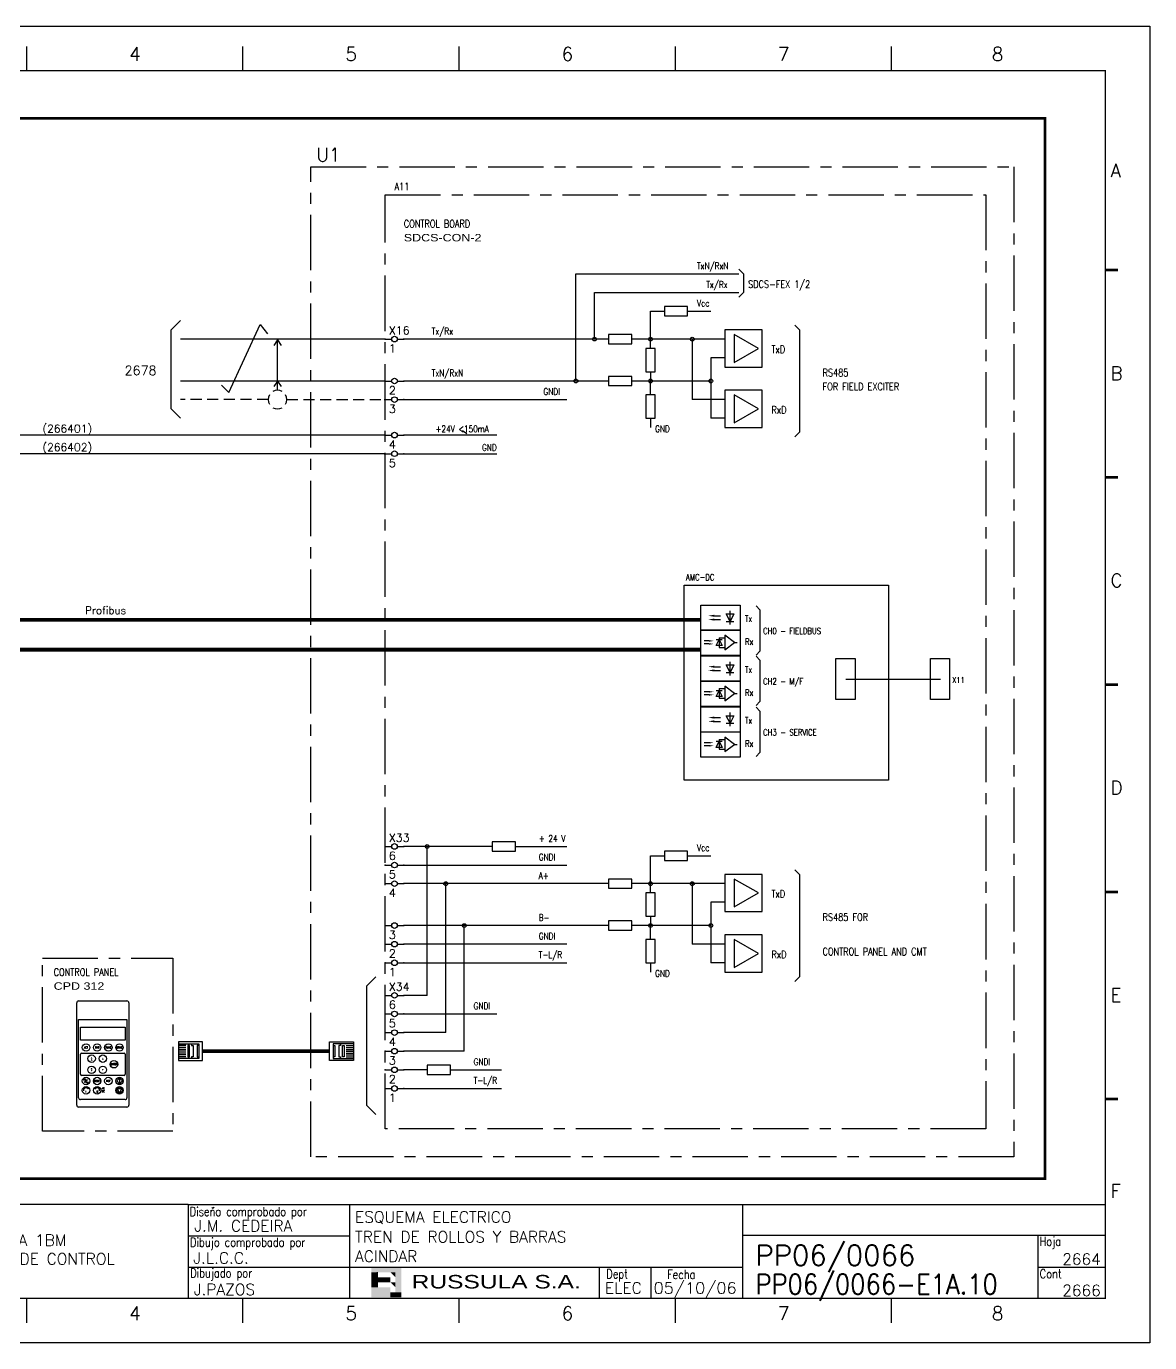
# Model space of a CAD drawing. Extents: x -25 to 1044, y -25744 to 292.
# Drawn here: x 347.4 to 600.9, y -9227.4 to -8930.4 of the extents above; entities that cross this region are included whole.
import ezdxf
from ezdxf.enums import TextEntityAlignment as Align

# ---------------------------------------------------------------- set-up
doc = ezdxf.new("R2010")
doc.units = 0
doc.header["$LTSCALE"] = 10
doc.header["$MEASUREMENT"] = 0
for name, pattern in [('CENTER', [2, 1.25, -0.25, 0.25, -0.25]), ('DASHDOT', [1, 0.5, -0.25, 0, -0.25]), ('HIDDEN', [0.375, 0.25, -0.125])]:
    doc.linetypes.add(name, pattern=pattern)
doc.layers.get('0').update_dxf_attribs({"linetype": 'CONTINUOUS'})
for name, color, linetype in [('1', 7, 'CONTINUOUS'), ('10', 5, 'CONTINUOUS'), ('102', 7, 'CONTINUOUS'), ('2', 7, 'CONTINUOUS'), ('25', 3, 'CONTINUOUS'), ('25PK', 4, 'CENTER'), ('35', 2, 'CONTINUOUS'), ('8', 1, 'CONTINUOUS'), ('9', 6, 'CONTINUOUS'), ('DIBUJO', 7, 'CONTINUOUS'), ('NODE', 7, 'CONTINUOUS')]:
    doc.layers.add(name, color=color, linetype=linetype)
doc.styles.add('ABBSTYLE', font='ROMANS.SHX', dxfattribs={"width": 0.8})
doc.styles.add('HELV', font='HELVBLD.SHX', dxfattribs={"width": 1.2})
doc.styles.add('HELVETICA', font='HELV.SHX')
doc.styles.add('LABEL', font='SIMPLEX', dxfattribs={"width": 0.8, "height": 4})
doc.styles.add('ROMANS', font='romans')
doc.styles.get("Standard").update_dxf_attribs({"font": 'simplex'})

# ---------------------------------------------------------------- blocks, each defined once
blk = doc.blocks.new('ACAD0257')
at = {"layer": '2'}
for p, q in [((215, 132), (215, 159.5)), ((215.5, 160), (228.5, 160)), ((229, 159.5), (229, 132)), ((215.5, 155), (228.5, 155)), ((215.5, 134), (215.5, 155)), ((216, 153), (228, 153)), ((216, 149.5), (216, 153)), ((228, 153), (228, 149.5)), ((228.5, 155), (228.5, 134)), ((228, 149.5), (216, 149.5)), ((216, 140.3), (216, 145.7)), ((216.3, 146), (227.7, 146)), ((228, 145.7), (228, 140.3)), ((227.7, 140), (216.3, 140)), ((217.8481351728414, 138.7939270103938), (216.9934306319097, 138.1294219295075)), ((226.5, 139.25), (225.75, 138.5)), ((225.75, 138.5), (226.5, 137.75)), ((227.25, 138.5), (226.5, 139.25)), ((226.5, 139), (226.5, 138)), ((226.5, 137.75), (227.25, 138.5)), ((225.8796362901317, 136.4071345249903), (226.5, 135.25)), ((227.1142087806116, 136.4071345249903), (225.8796362901317, 136.4071345249903)), ((226.5, 135.25), (227.1142087806116, 136.4071345249903)), ((228.5, 131.5), (215.5, 131.5)), ((228, 133.5), (216, 133.5))]:
    blk.add_line(p, q, dxfattribs=at)
for centre, radius in [((217.5, 147.5), 1), ((220.5, 147.5), 1), ((223.5, 147.5), 1), ((226.5, 147.5), 1), ((219, 144.5), 1), ((222, 144.5), 1), ((219, 141.5), 1), ((222, 141.5), 1), ((225, 143), 1), ((217.5, 138.5), 1), ((220.5, 138.5), 1), ((223.5, 138.5), 1), ((226.5, 138.5), 1), ((217.5, 136), 1), ((220.5, 136), 1), ((226.5, 136), 1), ((226.5, 136), 0.75)]:
    blk.add_circle(centre, radius, dxfattribs=at)
for centre, radius, start, end in [((215.5, 159.5), 0.5, 90, 180), ((228.5, 159.5), 0.5, 0, 90), ((216.3, 145.7), 0.3, 90, 180), ((227.7, 145.7), 0.3, 0, 90), ((216.3, 140.3), 0.3, 180, 270), ((227.7, 140.3), 0.3, 270, 0), ((217.5, 136), 0.6637186160513493, 25.19740898008553, 188.5605633170787), ((220.5, 136), 0.6637186160513493, 351.4394366829213, 154.8025910199183), ((215.5, 132), 0.5, 180, 270), ((216, 134), 0.5, 180, 270), ((228, 134), 0.5, 270, 0), ((228.5, 132), 0.5, 270, 0)]:
    blk.add_arc(centre, radius, start, end, dxfattribs=at)
for points in [[(218.75, 144.5), (219.25, 144.5), (219, 145)], [(218.75, 144), (219.25, 144), (219, 144.5)], [(218.75, 142), (219.25, 142), (219, 141.5)], [(218.75, 141.5), (219.25, 141.5), (219, 141)], [(221.75, 144.25), (222.25, 144.25), (222, 144.75)], [(221.75, 141.75), (222.25, 141.75), (222, 141.25)], [(218.09995874996, 136.2829321967632), (217.7477515216906, 136.4922686849768), (217.8674194223316, 136.6798568098615), (217.8687793788416, 136.6798568098615)], [(219.90004125004, 136.2829321967632), (220.2522484783094, 136.4922686849768), (220.1325805776684, 136.6798568098615), (220.1312206211584, 136.6798568098615)]]:
    blk.add_solid(points, dxfattribs=at)
at = {"layer": '2', "style": 'ROMANS', "width": 0.8}
for s, p in [('ACT', (217.5, 147.5)), ('PAR', (220.5, 147.5)), ('FUNC', (223.5, 147.5)), ('DRIVE', (226.5, 147.5)), ('ENTER', (225, 143)), ('RESET', (220.5, 138.5)), ('REF', (223.5, 138.5))]:
    blk.add_text(s, height=0.5, dxfattribs=at).set_placement(p, align=Align.MIDDLE)
for s, height, p in [('LOC', 0.3200000000000001, (216.8072958660545, 138.7277477816382)), ('REM', 0.3200000000000001, (217.3727561871242, 137.9260033188665)), ('I', 0.5, (217.4004331881744, 135.3764735608475)), ('0', 0.5, (220.3308449754872, 135.3629128811035)), ('AC', 0.5, (221.7417849646071, 136.2715211537371)), ('DC', 0.5, (221.7553514407412, 135.4849644769771))]:
    blk.add_text(s, height=height, dxfattribs=at).set_placement(p)
blk = doc.blocks.new('NOD', base_point=(237.5, 170))
at = {"layer": 'NODE'}
blk.add_point((237.5, 170), dxfattribs=at)
blk = doc.blocks.new('$$PLL21C')
for p, q in [((-2.5, 0), (-0.75, 0)), ((0.75, 0), (2.5, 0))]:
    blk.add_line(p, q)
at = {"layer": '2'}
blk.add_circle((0, 0), 0.75, dxfattribs=at)
for p in [(-2.5, 0), (2.5, 0)]:
    blk.add_blockref('NOD', p, dxfattribs=at)
at = {"layer": '8'}
blk.add_attdef('*A', (-1.5, -3.574999999999989), '', height=2.15, dxfattribs=at)
at = {"layer": '9'}
blk.add_attdef('ID', (-1.5, 1.25), '', height=2.15, dxfattribs=at)
blk = doc.blocks.new('AMP')
at = {"layer": '35'}
for p, q in [((0, 5), (0, -5)), ((10, 5), (0, 5)), ((10, -5), (10, 5)), ((0, -5), (10, -5))]:
    blk.add_line(p, q, dxfattribs=at)
blk.add_lwpolyline([(7.5, -3.75), (7.5, 3.75), (1.00480947161671, 0)], close=True, dxfattribs=at)
blk = doc.blocks.new('$030107')
at = {"layer": '102'}
for centre, start, end in [((0, 0), 150.0000000000002, 209.9999999999999), ((0, 0), 60.00000000000018, 119.9999999999999), ((0, 0), 330.0000000000002, 29.99999999999989), ((0, -2.842170943040401e-14), 240.0000000000001, 299.9999999999998)]:
    blk.add_arc(centre, 2.500000000000008, start, end, dxfattribs=at)
blk = doc.blocks.new('newcajec')
at = {"layer": '1'}
for p, q in [((179.4, 20.84999999999999), (0.1303441721052074, 20.84999999999999)), ((7, 20.84999999999999), (7, 0)), ((71, 20.84999999999999), (71, 0)), ((84, 20.84999999999999), (84, 0.08964143426294768)), ((99, 20.84999999999999), (99, 0)), ((215.2, 20.79999999999999), (215.2, 0)), ((184.6434108527132, 20.17582254554676), (184.806079472624, 20.01315011347727)), ((184.806079472624, 20.01315011347727), (185.1814685954953, 20.25090212957883)), ((10.6, 16.64), (0, 16.64)), ((10.6, 16.64), (99.00000000000001, 16.64)), ((10.6, 12.48), (0, 12.48)), ((10.6, 12.48), (99.00000000000001, 12.48)), ((179.4, 13.86666666), (215.2, 13.86666666)), ((368, 14.06084184883153), (368, 0)), ((10.6, 8.32), (0, 8.32)), ((10.6, 8.32), (99.00000000000001, 8.32)), ((179.4, 6.93333333), (267.6330803594942, 6.93333333)), ((267.6330803594942, 6.93333333), (302.5, 6.93333333)), ((270.6330803594942, 6.908826233307309), (270.6330803594942, 0)), ((282.0665401797471, 6.93333333), (282.0665401797471, 0)), ((368, 6.93333333), (383, 6.93333333)), ((10.6, 4.16), (0, 4.16)), ((10.6, 4.16), (99.00000000000001, 4.16))]:
    blk.add_line(p, q, dxfattribs=at)
for points in [[(47.50000000000003, 272.5, 0.3, 0.3, 0), (47.50000000000003, 277.9125820568927, 0.3, 0.3, 0)], [(95.50000000000003, 272.5, 0.3, 0.3, 0), (95.50000000000003, 277.9125820568927, 0.3, 0.3, 0)], [(143.5000000000001, 272.5, 0.3, 0.3, 0), (143.5000000000001, 277.9125820568927, 0.3, 0.3, 0)], [(191.5000000000001, 272.5, 0.3, 0.3, 0), (191.5000000000001, 277.9125820568927, 0.3, 0.3, 0)], [(239.5000000000001, 272.5, 0.3, 0.3, 0), (239.5000000000001, 277.9125820568927, 0.3, 0.3, 0)], [(287.5000000000001, 272.5, 0.3, 0.3, 0), (287.5000000000001, 277.9125820568927, 0.3, 0.3, 0)], [(335.5000000000001, 272.5, 0.3, 0.3, 0), (335.5000000000001, 277.9125820568927, 0.3, 0.3, 0)], [(-2.989059080962793, 228.2254404700672, 0.6, 0.6, 0), (-0.1817779831361044, 228.2254404700672, 0.6, 0.6, 0)], [(383.0109409190372, 228.2254404700672, 0.6, 0.6, 0), (385.8182220168639, 228.2254404700672, 0.6, 0.6, 0)], [(-2.989059080962793, 182.2254404700672, 0.6, 0.6, 0), (-0.1817779831361044, 182.2254404700672, 0.6, 0.6, 0)], [(383.0109409190372, 182.2254404700672, 0.6, 0.6, 0), (385.8182220168639, 182.2254404700672, 0.6, 0.6, 0)], [(-2.989059080962793, 136.2254404700672, 0.6, 0.6, 0), (-0.1817779831361044, 136.2254404700672, 0.6, 0.6, 0)], [(383.0109409190372, 136.2254404700672, 0.6, 0.6, 0), (385.8182220168639, 136.2254404700672, 0.6, 0.6, 0)], [(-2.989059080962793, 90.2254404700672, 0.6, 0.6, 0), (-0.1817779831361044, 90.2254404700672, 0.6, 0.6, 0)], [(383.0109409190372, 90.2254404700672, 0.6, 0.6, 0), (385.8182220168639, 90.2254404700672, 0.6, 0.6, 0)], [(-2.989059080962793, 44.22544047006719, 0.6, 0.6, 0), (-0.1817779831361044, 44.22544047006719, 0.6, 0.6, 0)], [(383.0109409190372, 44.22544047006719, 0.6, 0.6, 0), (385.8182220168639, 44.22544047006719, 0.6, 0.6, 0)], [(383, 20.79999999999999, 0.3, 0.3, 0), (179.4, 20.79999999999999, 0.3, 0.3, 0), (179.4, 0, 0.3, 0.3, 0)], [(302.5, 20.79999999999999, 0.3, 0.3, 0), (302.5, 0, 0.3, 0.3, 0)], [(302.5, 14, 0.3, 0.3, 0), (383, 14, 0.3, 0.3, 0)], [(47.50000000000004, -5.50000000000002, 0.3, 0.3, 0), (47.50000000000004, -0.08741794310727435, 0.3, 0.3, 0)], [(95.50000000000003, -5.50000000000002, 0.3, 0.3, 0), (95.50000000000003, -0.08741794310727435, 0.3, 0.3, 0)], [(143.5000000000001, -5.50000000000002, 0.3, 0.3, 0), (143.5000000000001, -0.08741794310727435, 0.3, 0.3, 0)], [(191.5000000000001, -5.50000000000002, 0.3, 0.3, 0), (191.5000000000001, -0.08741794310727435, 0.3, 0.3, 0)], [(239.5000000000001, -5.50000000000002, 0.3, 0.3, 0), (239.5000000000001, -0.08741794310727435, 0.3, 0.3, 0)], [(287.5000000000001, -5.50000000000002, 0.3, 0.3, 0), (287.5000000000001, -0.08741794310727435, 0.3, 0.3, 0)], [(335.5000000000001, -5.50000000000002, 0.3, 0.3, 0), (335.5000000000001, -0.08741794310727435, 0.3, 0.3, 0)]]:
    blk.add_lwpolyline(points, format="xyseb", dxfattribs=at)
at = {"layer": '1', "const_width": 0.3}
blk.add_lwpolyline([(0, 0), (0, 272.5), (383, 272.5), (383, 0)], close=True, dxfattribs=at)
at = {"layer": '2', "color": 14}
for p, q in [((221.418090625, 4.694274193107214), (221.418090625, 5.808488255607214)), ((221.418090625, 2.465846068107213), (221.418090625, 3.580060130607212))]:
    blk.add_line(p, q, dxfattribs=at)
for points in [[(220.05064609375, 5.808488255607214), (220.05064609375, 6.922702318107211), (226.73593046875, 5.808488255607214), (226.73593046875, 6.922702318107211)], [(221.418090625, 2.465846068107213), (220.05064609375, 2.465846068107213), (221.418090625, 5.808488255607214), (220.05064609375, 5.808488255607214)], [(221.418090625, 4.694274193107214), (224.254271875, 4.694274193107214), (221.418090625, 3.580060130607212), (224.254271875, 3.580060130607212)], [(224.254271875, 5.808488255607214), (225.3684859375, 5.808488255607214), (225.3684859375, 4.694274193107214)], [(224.254271875, 3.580060130607212), (225.3684859375, 3.580060130607212), (225.3684859375, 2.465846068107213)], [(225.3684859375, 5.808488255607214), (226.73593046875, 5.808488255607214), (225.3684859375, 1.351632005607213), (226.73593046875, 1.351632005607213)], [(224.254271875, 0.2374179431072125), (224.254271875, 2.465846068107213), (220.05064609375, 0.2374179431072125), (220.05064609375, 2.465846068107213)], [(226.73593046875, 1.351632005607213), (226.73593046875, 0.2374179431072125), (224.254271875, 1.351632005607213), (224.254271875, 0.2374179431072125)]]:
    blk.add_solid(points, dxfattribs=at)
at = {"layer": '1', "style": 'ROMANS'}
for s, p in [('1', (22.29321663019694, 274.6822757111598)), ('2', (70.29321663019694, 274.6822757111598)), ('3', (118.2932166301969, 274.6822757111598)), ('4', (166.2932166301969, 274.6822757111598)), ('5', (214.2932166301969, 274.6822757111598)), ('6', (262.293216630197, 274.6822757111598)), ('7', (310.293216630197, 274.6822757111598)), ('8', (357.793216630197, 274.6822757111598)), ('A', (-4.369531937893967, 248.8361050328228)), ('A', (384.130468062106, 248.8361050328228)), ('B', (-4.369531937893967, 203.8361050328228)), ('B', (384.130468062106, 203.8361050328228)), ('C', (-4.369531937893967, 157.8361050328228)), ('C', (384.130468062106, 157.8361050328228)), ('D', (-4.369531937893967, 111.8361050328228)), ('D', (384.130468062106, 111.8361050328228)), ('E', (-4.369531937893967, 65.8361050328228)), ('E', (384.130468062106, 65.8361050328228)), ('F', (-4.369531937893967, 22.33610503282279)), ('F', (384.130468062106, 22.33610503282279)), ('1', (22.29321663019694, -4.817724288840244)), ('2', (70.29321663019694, -4.817724288840244)), ('3', (118.2932166301969, -4.817724288840244)), ('4', (166.2932166301969, -4.817724288840244)), ('5', (214.2932166301969, -4.817724288840244)), ('6', (262.293216630197, -4.817724288840244)), ('7', (310.293216630197, -4.817724288840244)), ('8', (357.793216630197, -4.817724288840244))]:
    blk.add_text(s, height=3, dxfattribs=at).set_placement(p)
at = {"layer": '1', "style": 'LABEL', "width": 0.8}
for s, p in [('Diseno comprobado por', (179.7314614292997, 18.27223571085374)), ('Dibujo comprobado por', (179.8050291925395, 11.4678814488418)), ('Hoja', (368.3783582875667, 11.66394739740196)), ('Dibujado por', (179.8266890074166, 4.640500723763907)), ('Fecha', (285.7145387337263, 4.296982269486556)), ('Cont', (368.4287365512884, 4.459855685207977)), ('No', (2.226666121281127, 1.047317943107212)), ('Revision', (7.999999999999986, 1.047317943107211))]:
    blk.add_text(s, height=2, dxfattribs=at).set_placement(p)
for s, p in [('Dept', (274.6061509242405, 4.441269529660175)), ('Elaborado', (77.5, 1.047317943107211)), ('Fecha', (91.5, 1.047317943107211))]:
    blk.add_text(s, height=2, dxfattribs=at).set_placement(p, align=Align.CENTER)
at = {"layer": '10', "style": 'ROMANS'}
for tag, p in [('REV41', (3.5, 18.74499999999998)), ('REV43', (77.69972273858866, 18.74499999999998)), ('REV31', (3.5, 14.58499999999999)), ('REV33', (77.69972273858866, 14.58499999999999)), ('REV21', (3.5, 10.42499999999999)), ('REV23', (77.69972273858866, 10.42499999999999)), ('REV11', (3.5, 6.265000000000002)), ('REV13', (77.69972273858866, 6.265000000000002))]:
    blk.add_attdef(tag, text='', height=2.5, dxfattribs=at).set_placement(p, align=Align.MIDDLE)
for tag, p, height in [('REV42', (7.999999999999986, 17.49499999999998), 2.5), ('SHEETNAME1', (100.5, 15.82514432423481), 2.5), ('DOCUMENTTYPE', (216.431556680333, 16.80300784715599), 2.5), ('NOTA', (305.324267012746, 15.80181941457773), 3), ('REV32', (7.999999999999986, 13.33499999999999), 2.5), ('DESIGNCHECK', (180.7368689439597, 14.83229733012664), 2.5), ('OBJECT', (216.431556680333, 12.40274635088354), 2.5), ('SHEETNAME2', (100.5, 11.66514432423481), 2.5), ('ORDER', (305.324267012746, 7.301819414577723), 4.5), ('REV22', (7.999999999999986, 9.174999999999999), 2.5), ('SHEETNAME3', (100.5, 7.505144324234807), 2.5), ('DRAWINGCHECK', (180.5313437479052, 7.714149530439984), 2.5), ('CUSTOMER', (216.431556680333, 8.084891464683468), 2.5), ('REV12', (7.999999999999986, 5.015000000000002), 2.5), ('SHEETNAME4', (100.5, 3.345144324234811), 2.5), ('USER', (180.634361454448, 0.7089454855303376), 2.5), ('DEPARTMENT', (271.9308878022507, 1.045088830057653), 2.5), ('DOCUMENT_ID', (305.324267012746, 0.9341589120460885), 4.4)]:
    blk.add_attdef(tag, p, '', height=height, dxfattribs=at)
for tag, width, p, p2 in [('REV44', 1.221199022953692, (84.52509332113708, 17.49499999999998), (98.48165358346499, 17.49499999999998)), ('REV34', 1.221199022953692, (84.52509332113708, 13.33499999999998), (98.48165358346499, 13.33499999999998)), ('REV24', 1.221199022953692, (84.52509332113708, 9.174999999999988), (98.48165358346499, 9.174999999999988)), ('REV14', 1.221199022953692, (84.52509332113708, 5.014999999999999), (98.48165358346499, 5.014999999999999)), ('CREATED2', 7.039914616041486, (282.7069601254168, 1.045088830057653), (301.1448317388588, 1.045088830057653))]:
    blk.add_attdef(tag, text='', height=2.5, dxfattribs=dict(at, width=width)).set_placement(p, p2, align=Align.FIT)
for tag, p in [('SHEET', (382, 7.433333330000005)), ('NEXTSHEET', (382, 0.5000000000000018))]:
    blk.add_attdef(tag, text='', height=2.5, dxfattribs=at).set_placement(p, align=Align.RIGHT)
at = {"layer": 'DIBUJO', "color": 14, "style": 'HELVETICA', "width": 1.3}
blk.add_text('RUSSULA S.A.', height=3, dxfattribs=at).set_placement((229, 2.191446348186597))

msp = doc.modelspace()

# ---------------------------------------------------------------- linework, layer by layer
for p, q in [((428.1656319347453, -9022.643676008425), (331.1464995711799, -9022.643676008425)), ((428.1656319347453, -9026.843968844778), (331.1464995711799, -9026.843968844778)), ((532.3070596511839, -9077.744080139406), (553.6647472409791, -9077.744080139406))]:
    msp.add_line(p, q)
for points in [[(495.8644123845444, -9056.479175246446), (541.9532680823564, -9056.479175246446), (541.9532680823564, -9100.533333965797), (495.8644123845444, -9100.533333965797)], [(530.0986087569501, -9073.061667720738), (534.4237142955361, -9073.061667720738), (534.4237142955361, -9082.325832057873), (530.0986087569501, -9082.325832057873)], [(551.4151998614925, -9073.061667720738), (555.7403054000786, -9073.061667720738), (555.7403054000786, -9082.325832057873), (551.4151998614925, -9082.325832057873)]]:
    msp.add_lwpolyline(points, close=True)
for points in [[(493.2895369396244, -9064.340664154148, 0.8400585672705504, 0.8400585672705504, 0), (341.0881743289997, -9064.340664154148, 0.8400585672705504, 0.8400585672705504, 0)], [(499.5899761941536, -9064.340664154148, 0.8400585672705504, 0.8400585672705504, 0), (493.2895369396244, -9064.340664154148, 0.8400585672705504, 0.8400585672705504, 0)], [(493.2895369396244, -9071.061132692312, 0.8400585672705504, 0.8400585672705504, 0), (341.0881743289997, -9071.061132692312, 0.8400585672705504, 0.8400585672705504, 0)], [(499.5899761941536, -9071.061132692312, 0.8400585672705504, 0.8400585672705504, 0), (493.2895369396244, -9071.061132692312, 0.8400585672705504, 0.8400585672705504, 0)]]:
    msp.add_lwpolyline(points, format="xyseb")
at = {"layer": '2', "color": 7}
for p, q in [((380.0722789585063, -8998.890171622617), (382.1724253766827, -8996.79002520444)), ((380.0722789585063, -8998.890171622617), (382.1724253766827, -8996.79002520444)), ((380.0722789585063, -9016.741414252027), (380.0722789585063, -8998.890171622617)), ((393.0981727930164, -9013.050738472693), (400.1490828414323, -8997.69538920381)), ((400.1490828414323, -8997.69538920381), (401.8291999759734, -8999.795535621985)), ((428.375646576563, -9000.990318040793), (382.1724253766827, -9000.990318040793)), ((404.0632510241275, -9001.147395827975), (403.2231924568569, -9002.40748367888)), ((404.0632510241275, -9012.541121415674), (404.0632510241275, -9001.147395827975)), ((404.0632510241275, -9001.147395827975), (404.9033095913979, -9002.40748367888)), ((428.375646576563, -9010.440974997497), (382.1724253766827, -9010.440974997497)), ((404.0632510241275, -9010.440974997497), (403.2231924568569, -9011.701062848402)), ((404.0632510241275, -9010.440974997497), (404.9033095913979, -9011.701062848402)), ((391.4180556584751, -9011.370621338152), (393.0981727930161, -9013.050738472693)), ((382.1724253766827, -9018.841560670202), (380.0722789585063, -9016.741414252027)), ((445.8345972526437, -9021.610176647257), (446.7908029196709, -9022.27509929476)), ((499.5899761941536, -9060.980429885065), (508.5155984714032, -9060.980429885065)), ((499.5899761941536, -9066.692828142504), (499.5899761941536, -9060.980429885065)), ((508.5155984714032, -9060.980429885065), (508.5155984714032, -9066.692828142504)), ((499.5899761941536, -9072.366002923978), (499.5899761941536, -9066.653604666539)), ((499.5899761941536, -9066.653604666539), (508.5155984714032, -9066.653604666539)), ((508.5155984714032, -9066.692828142504), (499.5899761941536, -9066.692828142504)), ((508.5155984714032, -9066.653604666539), (508.5155984714032, -9072.366002923978)), ((508.5155984714032, -9072.366002923978), (499.5899761941536, -9072.366002923978)), ((499.5899761941536, -9072.466094804891), (508.5155984714032, -9072.466094804891)), ((499.5899761941536, -9078.178493062333), (499.5899761941536, -9072.466094804891)), ((508.5155984714032, -9072.466094804891), (508.5155984714032, -9078.178493062333)), ((499.5899761941536, -9083.851667843808), (499.5899761941536, -9078.139269586367)), ((499.5899761941536, -9078.139269586367), (508.5155984714032, -9078.139269586367)), ((508.5155984714032, -9078.178493062333), (499.5899761941536, -9078.178493062333)), ((508.5155984714032, -9078.139269586367), (508.5155984714032, -9083.851667843808)), ((508.5155984714032, -9083.851667843808), (499.5899761941536, -9083.851667843808)), ((499.5899761941536, -9089.66415798216), (499.5899761941536, -9083.95175972472)), ((499.5899761941536, -9083.95175972472), (508.5155984714032, -9083.95175972472)), ((508.5155984714032, -9083.95175972472), (508.5155984714032, -9089.66415798216)), ((499.5899761941536, -9089.624934506195), (508.5155984714032, -9089.624934506195)), ((499.5899761941536, -9095.337332763635), (499.5899761941536, -9089.624934506195)), ((508.5155984714032, -9089.66415798216), (499.5899761941536, -9089.66415798216)), ((508.5155984714032, -9089.624934506195), (508.5155984714032, -9095.337332763635)), ((508.5155984714032, -9095.337332763635), (499.5899761941536, -9095.337332763635)), ((426.2755001583865, -9144.852281373536), (424.1753537402102, -9146.952427791713)), ((424.1753537402102, -9146.952427791713), (424.1753537402102, -9173.856785948246)), ((387.1672168406934, -9159.553306300772), (381.7068361534349, -9159.553306300772)), ((381.7068361534349, -9159.553306300772), (381.7068361534349, -9163.753599137124)), ((381.7068361534349, -9159.973335584407), (386.3271582734229, -9159.973335584407)), ((383.386953287976, -9160.393364868043), (381.7068361534349, -9160.393364868043)), ((383.386953287976, -9160.813394151677), (381.7068361534349, -9160.813394151677)), ((383.386953287976, -9161.233423435313), (381.7068361534349, -9161.233423435313)), ((383.386953287976, -9161.653452718949), (381.7068361534349, -9161.653452718949)), ((383.386953287976, -9162.073482002583), (381.7068361534349, -9162.073482002583)), ((383.8069825716112, -9160.393364868043), (383.8069825716112, -9162.913540569854)), ((384.2270118552465, -9160.393364868043), (383.8069825716112, -9160.393364868043)), ((384.2270118552465, -9162.913540569854), (384.2270118552465, -9160.393364868043)), ((384.6470411388818, -9159.973335584407), (384.6470411388818, -9160.393364868043)), ((384.6470411388818, -9160.393364868043), (385.0670704225171, -9160.393364868043)), ((385.0670704225171, -9160.393364868043), (385.0670704225171, -9162.913540569854)), ((385.9071289897877, -9160.393364868043), (385.9071289897877, -9162.913540569854)), ((386.3271582734229, -9160.393364868043), (385.9071289897877, -9160.393364868043)), ((386.3271582734229, -9159.973335584407), (386.3271582734229, -9163.333569853488)), ((387.1672168406934, -9163.753599137124), (387.1672168406934, -9159.553306300772)), ((387.1672168406934, -9161.653452718949), (415.7747680675047, -9161.653452718949)), ((415.7747680675047, -9163.753599137124), (415.7747680675047, -9159.553306300772)), ((415.7747680675047, -9159.553306300772), (421.2351487547633, -9159.553306300772)), ((416.6148266347752, -9159.973335584407), (416.6148266347752, -9163.333569853488)), ((421.2351487547633, -9159.973335584407), (416.6148266347752, -9159.973335584407)), ((416.6148266347752, -9160.393364868043), (417.0348559184105, -9160.393364868043)), ((417.0348559184105, -9160.393364868043), (417.0348559184105, -9162.913540569854)), ((417.8749144856811, -9160.393364868043), (417.8749144856811, -9162.913540569854)), ((418.2949437693163, -9160.393364868043), (417.8749144856811, -9160.393364868043)), ((418.2949437693163, -9159.973335584407), (418.2949437693163, -9160.393364868043)), ((418.7149730529516, -9162.913540569854), (418.7149730529516, -9160.393364868043)), ((418.7149730529516, -9160.393364868043), (419.1350023365869, -9160.393364868043)), ((419.1350023365869, -9160.393364868043), (419.1350023365869, -9162.913540569854)), ((419.5550316202222, -9160.393364868043), (421.2351487547633, -9160.393364868043)), ((419.5550316202222, -9160.813394151677), (421.2351487547633, -9160.813394151677)), ((419.5550316202222, -9161.233423435313), (421.2351487547633, -9161.233423435313)), ((419.5550316202222, -9161.653452718949), (421.2351487547633, -9161.653452718949)), ((419.5550316202222, -9162.073482002583), (421.2351487547633, -9162.073482002583)), ((421.2351487547633, -9159.553306300772), (421.2351487547633, -9163.753599137124)), ((383.386953287976, -9162.493511286219), (381.7068361534349, -9162.493511286219)), ((383.386953287976, -9162.913540569854), (381.7068361534349, -9162.913540569854)), ((386.3271582734229, -9163.333569853488), (381.7068361534349, -9163.333569853488)), ((381.7068361534349, -9163.753599137124), (387.1672168406934, -9163.753599137124)), ((383.8069825716112, -9162.913540569854), (384.2270118552465, -9162.913540569854)), ((384.6470411388818, -9162.913540569854), (384.6470411388818, -9163.333569853488)), ((385.0670704225171, -9162.913540569854), (384.6470411388818, -9162.913540569854)), ((385.9071289897877, -9162.913540569854), (386.3271582734229, -9162.913540569854)), ((421.2351487547633, -9163.753599137124), (415.7747680675047, -9163.753599137124)), ((417.0348559184105, -9162.913540569854), (416.6148266347752, -9162.913540569854)), ((416.6148266347752, -9163.333569853488), (421.2351487547633, -9163.333569853488)), ((417.8749144856811, -9162.913540569854), (418.2949437693163, -9162.913540569854)), ((418.2949437693163, -9162.913540569854), (418.2949437693163, -9163.333569853488)), ((419.1350023365869, -9162.913540569854), (418.7149730529516, -9162.913540569854)), ((419.5550316202222, -9162.493511286219), (421.2351487547633, -9162.493511286219)), ((419.5550316202222, -9162.913540569854), (421.2351487547633, -9162.913540569854)), ((424.1753537402102, -9173.856785948246), (426.2755001583865, -9175.956932366424))]:
    msp.add_line(p, q, dxfattribs=at)
at = {"layer": '2', "color": 7, "linetype": 'HIDDEN'}
for p, q in [((401.963104605951, -9014.64126783385), (382.1724253766827, -9014.64126783385)), ((406.1633974423038, -9014.64126783385), (428.375646576563, -9014.64126783385))]:
    msp.add_line(p, q, dxfattribs=at)
at = {"layer": '2', "color": 3, "linetype": 'DASHDOT', "const_width": 0.5880409970893853}
msp.add_lwpolyline([(285.8783822044085, -8951.146741422073), (577.2743522138052, -8951.146741422073), (577.2743522138052, -9190.41556485007), (285.8783822044085, -9190.41556485007), (285.8783822044085, -8951.146741422073)], dxfattribs=at)
at = {"layer": '2', "color": 7}
msp.add_lwpolyline([(387.1672168406934, -9161.653452718949, 0.8400585672705504, 0.8400585672705504, 0), (415.7747680675047, -9161.653452718949, 0.8400585672705504, 0.8400585672705504, 0)], format="xyseb", dxfattribs=at)
at = {"layer": '25'}
for p, q in [((509.2312836763534, -8986.289291188468), (508.1812104672653, -8985.23921797938)), ((509.2312836763534, -8986.289291188468), (509.2312836763534, -8990.489584024821)), ((509.2312836763534, -8990.489584024821), (508.1812104672653, -8991.53965723391)), ((521.8321621854117, -8998.890169697526), (520.7820889763235, -8997.840096488439)), ((521.8321621854117, -8998.890169697526), (521.8321621854117, -9021.991780297467)), ((521.8321621854117, -9021.991780297467), (520.7820889763235, -9023.041853506555)), ((512.9499583478547, -9062.035900703886), (512.0573961201297, -9061.14333847616)), ((512.9499583478547, -9062.035900703886), (512.9499583478547, -9071.401048358883)), ((512.9499583478547, -9071.401048358883), (512.0573961201297, -9072.293610586608)), ((512.9499583478547, -9073.409360256392), (512.0573961201297, -9072.516798028666)), ((512.9499583478547, -9073.409360256392), (512.9499583478547, -9082.774507911388)), ((512.9499583478547, -9082.774507911388), (512.0573961201297, -9083.667070139114)), ((512.9499583478547, -9084.926787013), (512.0573961201297, -9084.034224785277)), ((512.9499583478547, -9084.926787013), (512.9499583478547, -9094.291934668)), ((512.9499583478547, -9094.291934668), (512.0573961201297, -9095.184496895723)), ((521.8321621854117, -9121.750670773597), (520.7820889763235, -9120.700597564508)), ((521.8321621854117, -9121.750670773597), (521.8321621854117, -9144.852281373536)), ((521.8321621854117, -9144.852281373536), (520.7820889763235, -9145.902354582626))]:
    msp.add_line(p, q, dxfattribs=at)
at = {"layer": '25PK'}
for p, q in [((411.574475231152, -9185.465942342118), (411.574475231152, -8962.13760737944)), ((411.574475231152, -8962.13760737944), (570.2288694535387, -8962.13760737944)), ((570.2288694535387, -8962.13760737944), (570.2288694535387, -9185.465942342118)), ((428.375646576563, -9179.16550308759), (428.375646576563, -8968.43804663397)), ((428.375646576563, -8968.43804663397), (563.9284301990095, -8968.43804663397)), ((563.9284301990095, -8968.43804663397), (563.9284301990095, -9179.16550308759)), ((351.0446984480598, -9179.714711915265), (351.0446984480598, -9140.651988537184)), ((351.0446984480598, -9140.651988537184), (380.446748302529, -9140.651988537184)), ((380.446748302529, -9140.651988537184), (380.446748302529, -9179.714711915265)), ((380.446748302529, -9179.714711915265), (351.0446984480598, -9179.714711915265)), ((563.9284301990095, -9179.16550308759), (428.375646576563, -9179.16550308759)), ((570.2288694535387, -9185.465942342118), (411.574475231152, -9185.465942342118))]:
    msp.add_line(p, q, dxfattribs=at)
at = {"layer": '35'}
for p, q in [((471.4286481491787, -9010.440974997497), (471.4286481491787, -8986.289291188468)), ((471.4286481491787, -8986.289291188468), (508.1812104672653, -8986.289291188468)), ((475.6289409855314, -8990.489584024821), (508.1812104672653, -8990.489584024821)), ((475.6289409855314, -9000.990316115704), (475.6289409855314, -8990.489584024821)), ((488.2298194945897, -9000.990316115704), (488.2298194945897, -8994.689876861174)), ((488.2298194945897, -8994.689876861174), (491.3800391218542, -8994.689876861174)), ((496.6304051672952, -8994.689876861174), (501.8807712127361, -8994.689876861174)), ((478.779160612796, -9000.990316115704), (432.3973907349432, -9000.990316115704)), ((504.9715634297773, -9000.990316115704), (484.0295266582369, -9000.990316115704)), ((488.2298194945897, -9003.090462533879), (488.2298194945897, -9000.990316115704)), ((497.6804783763833, -9000.990316115704), (497.6804783763833, -9014.64126783385)), ((501.8807712127361, -9005.190608952056), (501.8807712127361, -9018.841560670202)), ((504.9715634297773, -9005.190608952056), (501.8807712127361, -9005.190608952056)), ((478.779160612796, -9010.440974997497), (432.5759394129157, -9010.440974997497)), ((501.8213438025128, -9010.440974997497), (484.0295266582369, -9010.440974997497)), ((488.2298194945897, -9008.340828579321), (488.2298194945897, -9010.440974997497)), ((488.2298194945897, -9013.591194624762), (488.2298194945897, -9010.440974997497)), ((428.1656319347453, -9014.64126783385), (428.375646576563, -9014.64126783385)), ((432.5759394129157, -9014.64126783385), (469.3285017310022, -9014.64126783385)), ((504.9715634297773, -9014.64126783385), (497.6804783763833, -9014.64126783385)), ((488.2298194945897, -9018.841560670202), (488.2298194945897, -9020.94170708838)), ((504.9715634297773, -9018.841560670202), (501.8807712127361, -9018.841560670202)), ((428.375646576563, -9022.643676008425), (428.1656319347453, -9022.643676008425)), ((453.5774035946795, -9022.643676008425), (432.5759394129157, -9022.643676008425)), ((428.1656319347453, -9026.843968844778), (428.375646576563, -9026.843968844778)), ((432.5759394129157, -9026.843968844778), (453.5774035946795, -9026.843968844778)), ((502.638968764062, -9063.408199144476), (504.0099443458477, -9063.408199144476)), ((502.638968764062, -9064.265058883093), (504.0099443458477, -9064.265058883093)), ((506.1949366793183, -9064.6934887524), (505.3380769407023, -9062.979769275167)), ((505.3380769407023, -9062.979769275167), (507.0517964179344, -9062.979769275167)), ((506.1949366793183, -9065.378976543292), (506.1949366793183, -9062.294281484275)), ((507.0517964179344, -9062.979769275167), (506.1949366793183, -9064.6934887524)), ((505.3380769407023, -9064.6934887524), (507.0517964179344, -9064.6934887524)), ((501.4240108348174, -9069.08137392595), (500.3272303693889, -9069.08137392595)), ((501.4240108348174, -9069.766861716844), (500.3272303693889, -9069.766861716844)), ((503.0459771399047, -9070.135311404449), (503.7314649307974, -9068.764335822663)), ((503.0459771399047, -9068.764335822663), (504.4169527216902, -9068.764335822663)), ((504.4169527216902, -9070.135311404449), (503.0459771399047, -9070.135311404449)), ((503.7314649307974, -9068.353043148127), (503.7314649307974, -9070.546604078983)), ((503.7314649307974, -9068.353043148127), (505.0352286511367, -9068.353043148127)), ((503.7314649307974, -9068.764335822663), (504.4169527216902, -9070.135311404449)), ((507.2287895819934, -9069.449823613555), (505.0352286511367, -9067.804652915413)), ((505.0352286511367, -9067.804652915413), (505.0352286511367, -9071.094994311698)), ((505.0352286511367, -9071.094994311698), (507.2287895819934, -9069.449823613555)), ((507.2287895819934, -9069.449823613555), (507.7771798147077, -9069.449823613555)), ((503.7314649307974, -9070.546604078983), (505.0352286511367, -9070.546604078983)), ((502.638968764062, -9074.893864064305), (504.0099443458477, -9074.893864064305)), ((502.638968764062, -9075.75072380292), (504.0099443458477, -9075.75072380292)), ((506.1949366793183, -9076.179153672228), (505.3380769407023, -9074.465434194997)), ((505.3380769407023, -9074.465434194997), (507.0517964179344, -9074.465434194997)), ((505.3380769407023, -9076.179153672228), (507.0517964179344, -9076.179153672228)), ((506.1949366793183, -9076.86464146312), (506.1949366793183, -9073.779946404104)), ((507.0517964179344, -9074.465434194997), (506.1949366793183, -9076.179153672228)), ((501.4240108348174, -9080.56703884578), (500.3272303693889, -9080.56703884578)), ((501.4240108348174, -9081.252526636672), (500.3272303693889, -9081.252526636672)), ((503.0459771399047, -9081.620976324275), (503.7314649307974, -9080.250000742491)), ((503.0459771399047, -9080.250000742491), (504.4169527216902, -9080.250000742491)), ((504.4169527216902, -9081.620976324275), (503.0459771399047, -9081.620976324275)), ((503.7314649307974, -9079.838708067957), (503.7314649307974, -9082.032268998812)), ((503.7314649307974, -9079.838708067957), (505.0352286511367, -9079.838708067957)), ((503.7314649307974, -9080.250000742491), (504.4169527216902, -9081.620976324275)), ((503.7314649307974, -9082.032268998812), (505.0352286511367, -9082.032268998812)), ((507.2287895819934, -9080.935488533383), (505.0352286511367, -9079.290317835243)), ((505.0352286511367, -9079.290317835243), (505.0352286511367, -9082.580659231526)), ((505.0352286511367, -9082.580659231526), (507.2287895819934, -9080.935488533383)), ((507.2287895819934, -9080.935488533383), (507.7771798147077, -9080.935488533383)), ((502.638968764062, -9086.379528984131), (504.0099443458477, -9086.379528984131)), ((502.638968764062, -9087.236388722748), (504.0099443458477, -9087.236388722748)), ((505.3380769407023, -9085.951099114825), (507.0517964179344, -9085.951099114825)), ((506.1949366793183, -9087.664818592057), (505.3380769407023, -9085.951099114825)), ((505.3380769407023, -9087.664818592057), (507.0517964179344, -9087.664818592057)), ((506.1949366793183, -9088.35030638295), (506.1949366793183, -9085.265611323932)), ((507.0517964179344, -9085.951099114825), (506.1949366793183, -9087.664818592057)), ((507.2287895819934, -9092.421153453213), (505.0352286511367, -9090.775982755069)), ((505.0352286511367, -9090.775982755069), (505.0352286511367, -9094.066324151356)), ((501.4240108348174, -9092.052703765607), (500.3272303693889, -9092.052703765607)), ((501.4240108348174, -9092.7381915565), (500.3272303693889, -9092.7381915565)), ((503.0459771399047, -9093.106641244105), (503.7314649307974, -9091.73566566232)), ((503.0459771399047, -9091.73566566232), (504.4169527216902, -9091.73566566232)), ((504.4169527216902, -9093.106641244105), (503.0459771399047, -9093.106641244105)), ((503.7314649307974, -9091.324372987783), (503.7314649307974, -9093.517933918642)), ((503.7314649307974, -9091.324372987783), (505.0352286511367, -9091.324372987783)), ((503.7314649307974, -9091.73566566232), (504.4169527216902, -9093.106641244105)), ((503.7314649307974, -9093.517933918642), (505.0352286511367, -9093.517933918642)), ((505.0352286511367, -9094.066324151356), (507.2287895819934, -9092.421153453213)), ((507.2287895819934, -9092.421153453213), (507.7771798147077, -9092.421153453213)), ((452.5273303855913, -9115.450231519068), (432.5759394129157, -9115.450231519068)), ((437.8263054583566, -9149.05257420989), (437.8263054583566, -9115.450231519068)), ((457.7776964310323, -9115.450231519068), (469.3285017310022, -9115.450231519068)), ((488.2298194945897, -9123.850817191773), (488.2298194945897, -9117.550377937245)), ((488.2298194945897, -9117.550377937245), (491.3800391218542, -9117.550377937245)), ((496.6304051672952, -9117.550377937245), (501.8807712127361, -9117.550377937245)), ((432.5759394129157, -9119.65052435542), (469.3285017310022, -9119.65052435542)), ((478.779160612796, -9123.850817191773), (432.5759394129157, -9123.850817191773)), ((442.0265982947094, -9157.453159882596), (442.0265982947094, -9123.850817191773)), ((504.9715634297773, -9123.850817191773), (484.0295266582369, -9123.850817191773)), ((488.2298194945897, -9125.95096360995), (488.2298194945897, -9123.850817191773)), ((497.6804783763833, -9123.850817191773), (497.6804783763833, -9137.50176890992)), ((501.8807712127361, -9128.051110028126), (501.8807712127361, -9141.702061746273)), ((504.9715634297773, -9128.051110028126), (501.8807712127361, -9128.051110028126)), ((488.2298194945897, -9131.20132965539), (488.2298194945897, -9133.301476073568)), ((478.779160612796, -9133.301476073568), (432.5759394129157, -9133.301476073568)), ((446.2268911310622, -9161.653452718949), (446.2268911310622, -9133.301476073568)), ((501.8213438025128, -9133.301476073568), (484.0295266582369, -9133.301476073568)), ((488.2298194945897, -9136.45169570083), (488.2298194945897, -9133.301476073568)), ((469.3285017310022, -9137.50176890992), (432.5759394129157, -9137.50176890992)), ((504.9715634297773, -9137.50176890992), (497.6804783763833, -9137.50176890992)), ((432.5759394129157, -9141.702061746273), (469.3285017310022, -9141.702061746273)), ((488.2298194945897, -9141.702061746273), (488.2298194945897, -9143.802208164449)), ((504.9715634297773, -9141.702061746273), (501.8807712127361, -9141.702061746273)), ((437.8263054583566, -9149.05257420989), (432.5759394129157, -9149.05257420989)), ((432.5759394129157, -9153.252867046243), (453.5774035946795, -9153.252867046243)), ((442.0265982947094, -9157.453159882596), (432.5759394129157, -9157.453159882596)), ((446.2268911310622, -9161.653452718949), (432.5759394129157, -9161.653452718949)), ((437.8263054583566, -9165.853745555301), (432.5759394129157, -9165.853745555301)), ((443.0766715037976, -9165.853745555301), (454.6274768037676, -9165.853745555301)), ((432.5759394129157, -9170.054038391654), (454.6274768037676, -9170.054038391654))]:
    msp.add_line(p, q, dxfattribs=at)
for points in [[(491.3800391218542, -8993.639803652086), (491.3800391218542, -8995.739950070263), (496.6304051672952, -8995.739950070263), (496.6304051672952, -8993.639803652086)], [(478.779160612796, -8999.940242906616), (478.779160612796, -9002.040389324791), (484.0295266582369, -9002.040389324791), (484.0295266582369, -8999.940242906616)], [(487.1797462855014, -9008.340828579321), (489.2798927036779, -9008.340828579321), (489.2798927036779, -9003.090462533879), (487.1797462855014, -9003.090462533879)], [(478.779160612796, -9009.390901788409), (478.779160612796, -9011.491048206586), (484.0295266582369, -9011.491048206586), (484.0295266582369, -9009.390901788409)], [(487.1797462855014, -9018.841560670202), (489.2798927036779, -9018.841560670202), (489.2798927036779, -9013.591194624762), (487.1797462855014, -9013.591194624762)], [(452.5273303855913, -9114.40015830998), (452.5273303855913, -9116.500304728155), (457.7776964310323, -9116.500304728155), (457.7776964310323, -9114.40015830998)], [(491.3800391218542, -9116.500304728155), (491.3800391218542, -9118.600451146332), (496.6304051672952, -9118.600451146332), (496.6304051672952, -9116.500304728155)], [(478.779160612796, -9122.800743982685), (478.779160612796, -9124.900890400862), (484.0295266582369, -9124.900890400862), (484.0295266582369, -9122.800743982685)], [(487.1797462855014, -9131.20132965539), (489.2798927036779, -9131.20132965539), (489.2798927036779, -9125.95096360995), (487.1797462855014, -9125.95096360995)], [(478.779160612796, -9132.251402864478), (478.779160612796, -9134.351549282655), (484.0295266582369, -9134.351549282655), (484.0295266582369, -9132.251402864478)], [(487.1797462855014, -9141.702061746273), (489.2798927036779, -9141.702061746273), (489.2798927036779, -9136.45169570083), (487.1797462855014, -9136.45169570083)], [(437.8263054583566, -9164.803672346212), (437.8263054583566, -9166.90381876439), (443.0766715037976, -9166.90381876439), (443.0766715037976, -9164.803672346212)]]:
    msp.add_lwpolyline(points, close=True, dxfattribs=at)
for centre in [(475.6289409855314, -9000.990316115704), (488.2298194945897, -9000.990316115704), (497.6804783763833, -9000.990316115704), (471.4286481491787, -9010.440974997497), (488.2298194945897, -9010.440974997497), (501.8807712127361, -9010.440974997497), (437.8263054583566, -9115.450231519068), (442.0265982947094, -9123.850817191773), (488.2298194945897, -9123.850817191773), (497.6804783763833, -9123.850817191773), (446.2268911310622, -9133.301476073568), (488.2298194945897, -9133.301476073568), (501.8807712127361, -9133.301476073568)]:
    msp.add_circle(centre, 0.4200292836352752, dxfattribs=at)
for points in [[(502.638968764062, -9063.636695074774), (502.638968764062, -9063.179703214179), (501.2679931822764, -9063.408199144476)], [(502.638968764062, -9064.493554813389), (502.638968764062, -9064.036562952795), (501.2679931822764, -9064.265058883093)], [(501.4240108348174, -9069.264170670189), (501.4240108348174, -9068.898577181713), (502.5207913002459, -9069.08137392595)], [(501.4240108348174, -9069.949658461082), (501.4240108348174, -9069.584064972607), (502.5207913002459, -9069.766861716844)], [(502.638968764062, -9075.1223599946), (502.638968764062, -9074.665368134007), (501.2679931822764, -9074.893864064305)], [(502.638968764062, -9075.979219733217), (502.638968764062, -9075.522227872623), (501.2679931822764, -9075.75072380292)], [(501.4240108348174, -9080.749835590017), (501.4240108348174, -9080.384242101542), (502.5207913002459, -9080.56703884578)], [(501.4240108348174, -9081.435323380909), (501.4240108348174, -9081.069729892433), (502.5207913002459, -9081.252526636672)], [(502.638968764062, -9086.60802491443), (502.638968764062, -9086.151033053835), (501.2679931822764, -9086.379528984131)], [(502.638968764062, -9087.464884653047), (502.638968764062, -9087.007892792451), (501.2679931822764, -9087.236388722748)], [(501.4240108348174, -9092.235500509845), (501.4240108348174, -9091.869907021368), (502.5207913002459, -9092.052703765607)], [(501.4240108348174, -9092.920988300739), (501.4240108348174, -9092.555394812262), (502.5207913002459, -9092.7381915565)]]:
    msp.add_solid(points, dxfattribs=at)
at = {"layer": 'DIBUJO'}
msp.add_lwpolyline([(180.8917670021629, -8930.415444997163), (600.8917670021629, -8930.415444997163), (600.8917670021629, -9227.415444997163), (180.8917670021629, -9227.415444997163), (180.8917670021629, -8930.415444997163)], dxfattribs=at)

# ---------------------------------------------------------------- block references
at = {"layer": '2', "color": 7}
ref = msp.add_blockref('newcajec', (201.5669963599612, -9217.415444997163), dxfattribs=dict(at, xscale=1.016513761467892, yscale=1.016513761467892, zscale=1.016513761467892))
ref.add_attrib('REV24', '24/05/07', dxfattribs={"layer": '10', "height": 2.54128440366982, "style": 'ROMANS', "width": 0.728168361512771}).set_placement((287.4879169102578, -9208.088931235696), (301.6749524796708, -9208.088931235696), align=Align.FIT)
ref.add_attrib('SHEETNAME3', 'COMUNICACION TARJETA DE CONTROL', (303.7266293874881, -9209.786362509776), dxfattribs={"layer": '10', "height": 2.54128440366982, "style": 'ROMANS'})
ref.add_attrib('SHEETNAME2', 'CONVERTIDOR C.C. TIJERA 1BM', (303.7266293874881, -9205.55766526207), dxfattribs={"layer": '10', "height": 2.54128440366982, "style": 'ROMANS'})
ref.add_attrib('SHEETNAME1', '+TA102', (303.7266293874881, -9201.328968014363), dxfattribs={"layer": '10', "height": 2.54128440366982, "style": 'ROMANS'})
ref.add_attrib('USER', 'J.PAZOS', (385.1843105723796, -9216.69479215499), dxfattribs={"layer": '10', "height": 2.54128440366982, "style": 'ROMANS'})
ref.add_attrib('DRAWINGCHECK', 'J.L.C.C.', (385.0795916560038, -9209.57390584145), dxfattribs={"layer": '10', "height": 2.54128440366982, "style": 'ROMANS'})
ref.add_attrib('DESIGNCHECK', 'J.M. CEDEIRA', (385.2885108461217, -9202.338210646905), dxfattribs={"layer": '10', "height": 2.54128440366982, "style": 'ROMANS'})
ref.add_attrib('REV22', 'As-built', (209.6991064517046, -9208.088931235696), dxfattribs={"layer": '10', "height": 2.54128440366982, "style": 'ROMANS'})
ref.add_attrib('REV12', 'Aprobación documentación', (209.6991064517046, -9212.3176284834), dxfattribs={"layer": '10', "height": 2.54128440366982, "style": 'ROMANS'})
ref.add_attrib('REV21', '1', dxfattribs={"layer": '10', "height": 2.54128440366982, "style": 'ROMANS'}).set_placement((205.1247945250989, -9206.81828903386), align=Align.MIDDLE)
ref.add_attrib('REV11', '0', dxfattribs={"layer": '10', "height": 2.54128440366982, "style": 'ROMANS'}).set_placement((205.1247945250989, -9211.046986281566), align=Align.MIDDLE)
ref.add_attrib('SHEETNAME4', '-', (303.7266293874881, -9214.015059757481), dxfattribs={"layer": '10', "height": 2.54128440366982, "style": 'ROMANS'})
ref.add_attrib('REV14', '18/10/06', dxfattribs={"layer": '10', "height": 2.54128440366982, "style": 'ROMANS', "width": 0.728168361512771}).set_placement((287.4879169102578, -9212.3176284834), (301.6749524796708, -9212.3176284834), align=Align.FIT)
ref.add_attrib('REV23', 'C.C.R.', dxfattribs={"layer": '10', "height": 2.54128440366982, "style": 'ROMANS'}).set_placement((280.5498337859791, -9206.81828903386), align=Align.MIDDLE)
ref.add_attrib('REV13', 'PAZOS', dxfattribs={"layer": '10', "height": 2.54128440366982, "style": 'ROMANS'}).set_placement((280.5498337859791, -9211.046986281566), align=Align.MIDDLE)
ref.add_attrib('DOCUMENT_ID', 'PP06/0066-E1A.10', (511.9333154885254, -9216.46585960767), dxfattribs={"layer": '10', "height": 4.472660550458883, "style": 'ROMANS', "width": 0.9})
ref.add_attrib('ORDER', 'PP06/0066', (511.9333154885254, -9209.99304507849), dxfattribs={"layer": '10', "height": 4.574311926605675, "style": 'ROMANS'})
ref.add_attrib('CUSTOMER', 'ACINDAR', (421.5726521414455, -9209.197041563337), dxfattribs={"layer": '10', "height": 2.54128440366982, "style": 'ROMANS'})
ref.add_attrib('OBJECT', 'TREN DE ROLLOS Y BARRAS', (421.5726521414455, -9204.807882651494), dxfattribs={"layer": '10', "height": 2.54128440366982, "style": 'ROMANS'})
ref.add_attrib('DOCUMENTTYPE', 'ESQUEMA ELECTRICO', (421.5726521414455, -9200.334956286475), dxfattribs={"layer": '10', "height": 2.54128440366982, "style": 'ROMANS'})
ref.add_attrib('CREATED2', '05/10/06', dxfattribs={"layer": '10', "height": 2.54128440366982, "style": 'ROMANS', "width": 0.9619759102665527}).set_placement((488.9425117902121, -9216.353097819454), (507.684862017455, -9216.353097819454), align=Align.FIT)
ref.add_attrib('DEPARTMENT', 'ELEC', (477.98848597914, -9216.353097819454), dxfattribs={"layer": '10', "height": 2.54128440366982, "style": 'ROMANS'})
ref.add_attrib('NEXTSHEET', '2666', dxfattribs={"layer": '10', "height": 2.54128440366982, "style": 'ROMANS'}).set_placement((589.8752532407095, -9216.90718811643), align=Align.RIGHT)
ref.add_attrib('SHEET', '2664', dxfattribs={"layer": '10', "height": 2.54128440366982, "style": 'ROMANS'}).set_placement((589.8752532407095, -9209.859359373639), align=Align.RIGHT)
at = {"layer": '2', "color": 7, "xscale": 0.8400585672705504, "yscale": 0.8400585672705504, "zscale": 0.8400585672705504}
for p, values in [((430.4757929947393, -9000.990318040793), {'ID': 'X16', '*A': '1'}), ((430.4757929947393, -9010.440974997497), {'*A': '2'}), ((430.4757929947393, -9014.64126783385), {'*A': '3'}), ((430.4757929947393, -9022.643676008425), {'*A': '4'}), ((430.4757929947393, -9026.843968844778), {'*A': '5'}), ((430.4757929947393, -9115.450231519068), {'ID': 'X33', '*A': '6'}), ((430.4757929947393, -9119.65052435542), {'*A': '5'}), ((430.4757929947393, -9123.850817191773), {'*A': '4'}), ((430.4757929947393, -9133.301476073568), {'*A': '3'}), ((430.4757929947393, -9137.50176890992), {'*A': '2'}), ((430.4757929947393, -9141.702061746273), {'*A': '1'}), ((430.4757929947393, -9149.05257420989), {'ID': 'X34', '*A': '6'}), ((430.4757929947393, -9153.252867046243), {'*A': '5'}), ((430.4757929947393, -9157.453159882596), {'*A': '4'}), ((430.4757929947393, -9161.653452718949), {'*A': '3'}), ((430.4757929947393, -9165.853745555301), {'*A': '2'}), ((430.4757929947393, -9170.054038391654), {'*A': '1'})]:
    msp.add_blockref('$$PLL21C', p, dxfattribs=at).add_auto_attribs(values)
for name, p in [('$030107', (404.0632510241275, -9014.64126783385)), ('ACAD0257', (178.1528972894955, -9284.722032824084))]:
    msp.add_blockref(name, p, dxfattribs=at)
at = {"layer": '35', "xscale": 0.8400585672705504, "yscale": 0.8400585672705504, "zscale": 0.8400585672705504, "rotation": 180}
for p in [(513.4315765127062, -9003.090462533879), (513.4315765127062, -9016.741414252027), (513.4315765127062, -9125.95096360995), (513.4315765127062, -9139.601915328096)]:
    msp.add_blockref('AMP', p, dxfattribs=at)

# ---------------------------------------------------------------- texts
msp.add_text('Profibus', height=1.680117134541101).set_placement((360.6693513624368, -9063.014699398631))
at = {"layer": '2', "color": 6}
for s, height, p in [('U1', 3.024210842173981, (412.8345630820578, -8960.877519528534)), ('(266401)', 1.764122991268156, (351.0374027063834, -9022.055634867125)), ('(266402)', 1.764122991268156, (351.0374027063834, -9026.255927703478))]:
    msp.add_text(s, height=height, dxfattribs=at).set_placement(p)
at = {"layer": '2', "color": 7, "style": 'ROMANS'}
msp.add_text('2678', height=2.100146418176376, dxfattribs=at).set_placement((369.5715468676244, -9009.10605134315))
at = {"layer": '25'}
for s, height, style, width, p in [('A11', 1.680117134541101, 'ABBSTYLE', 0.8, (430.4757929947393, -8967.387973424882)), ('CONTROL BOARD', 1.680117134541101, 'ABBSTYLE', 0.8, (432.5759394129157, -8975.788559097587)), ('SDCS-CON-2', 1.680117134541101, 'HELV', 1.2, (432.5759394129157, -8978.93877872485)), ('TxN/RxN', 1.512105421086991, 'ABBSTYLE', 0.8, (498.7305515854715, -8985.23921797938)), ('Tx/Rx', 1.512105421086991, 'ABBSTYLE', 0.8, (500.830698003648, -8989.439510815733)), ('SDCS-FEX 1/2', 1.680117134541101, 'ABBSTYLE', 0.8, (510.2813568854416, -8989.439510815733)), ('Vcc', 1.512105421086991, 'ABBSTYLE', 0.8, (498.7305515854715, -8993.639803652086)), ('Tx/Rx', 1.512105421086991, 'ABBSTYLE', 0.8, (438.8763786674448, -8999.940242906616)), ('TxD', 1.680117134541101, 'ABBSTYLE', 0.8, (515.5317229308826, -9004.140535742968)), ('TxN/RxN', 1.512105421086991, 'ABBSTYLE', 0.8, (438.8763786674448, -9009.390901788409)), ('RS485', 1.680117134541101, 'ABBSTYLE', 0.8, (527.0825282308526, -9009.390901788409)), ('FOR FIELD EXCITER', 1.680117134541101, 'ABBSTYLE', 0.8, (527.0825282308526, -9012.541121415674)), ('GNDI', 1.512105421086991, 'ABBSTYLE', 0.8, (464.0781356855614, -9013.591194624762)), ('RxD', 1.680117134541101, 'ABBSTYLE', 0.8, (515.5317229308826, -9017.791487461114)), ('+24V <150mA', 1.512105421086991, 'ABBSTYLE', 0.8, (439.7164372347154, -9022.013632082972)), ('GND', 1.512105421086991, 'ABBSTYLE', 0.8, (489.2798927036779, -9021.991780297467)), ('GND', 1.512105421086991, 'ABBSTYLE', 0.8, (450.2171693255973, -9026.213924919324)), ('AMC-DC', 1.428099564359936, 'ABBSTYLE', 0.8, (496.2505992311081, -9055.41937547218)), ('Tx', 1.428099564359936, 'ABBSTYLE', 0.8, (509.5866731446732, -9064.764893730618)), ('CH0 - FIELDBUS', 1.428099564359936, 'ABBSTYLE', 0.8, (513.6613666075692, -9067.550037026936)), ('Rx', 1.428099564359936, 'ABBSTYLE', 0.8, (509.5866731446732, -9069.973936153676)), ('Tx', 1.428099564359936, 'ABBSTYLE', 0.8, (509.5866731446732, -9076.250558650447)), ('CH2 - M/F', 1.428099564359936, 'ABBSTYLE', 0.8, (513.6613666075692, -9078.923496579442)), ('X11', 1.285289607923942, 'ABBSTYLE', 0.8, (556.3438046468557, -9078.558784400679)), ('Rx', 1.428099564359936, 'ABBSTYLE', 0.8, (509.5866731446732, -9081.459601073504)), ('Tx', 1.428099564359936, 'ABBSTYLE', 0.8, (509.5866731446732, -9087.736223570275)), ('CH3 - SERVICE', 1.428099564359936, 'ABBSTYLE', 0.8, (513.6613666075692, -9090.440923336053)), ('Rx', 1.428099564359936, 'ABBSTYLE', 0.8, (509.5866731446732, -9092.945265993332)), ('+ 24 V', 1.512105421086991, 'ABBSTYLE', 0.8, (463.0280624764731, -9114.40015830998)), ('GNDI', 1.512105421086991, 'ABBSTYLE', 0.8, (463.0280624764731, -9118.600451146332)), ('Vcc', 1.512105421086991, 'ABBSTYLE', 0.8, (498.7305515854715, -9116.500304728155)), ('A+', 1.512105421086991, 'ABBSTYLE', 0.8, (463.0280624764731, -9122.800743982685)), ('TxD', 1.680117134541101, 'ABBSTYLE', 0.8, (515.5317229308826, -9127.001036819038)), ('B-', 1.512105421086991, 'ABBSTYLE', 0.8, (463.0280624764731, -9132.251402864478)), ('RS485 FOR', 1.680117134541101, 'ABBSTYLE', 0.8, (527.0825282308526, -9132.251402864478)), ('GNDI', 1.512105421086991, 'ABBSTYLE', 0.8, (463.0280624764731, -9136.45169570083)), ('CONTROL PANEL AND CMT', 1.680117134541101, 'ABBSTYLE', 0.8, (527.0825282308526, -9140.022331865877)), ('T-L/R', 1.512105421086991, 'ABBSTYLE', 0.8, (463.0280624764731, -9140.651988537184)), ('RxD', 1.680117134541101, 'ABBSTYLE', 0.8, (515.5317229308826, -9140.651988537184)), ('CONTROL PANEL', 1.680117134541101, 'ABBSTYLE', 0.8, (353.5648741498715, -9144.64226673172)), ('GND', 1.512105421086991, 'ABBSTYLE', 0.8, (489.2798927036779, -9144.852281373536)), ('CPD 312', 1.680117134541101, 'HELV', 1.2, (353.5648741498715, -9147.792486358983)), ('GNDI', 1.512105421086991, 'ABBSTYLE', 0.8, (448.3270375492385, -9152.202793837154)), ('GNDI', 1.512105421086991, 'ABBSTYLE', 0.8, (448.3270375492385, -9164.803672346212)), ('T-L/R', 1.512105421086991, 'ABBSTYLE', 0.8, (448.3270375492385, -9169.003965182565))]:
    msp.add_text(s, height=height, dxfattribs=dict(at, style=style, width=width)).set_placement(p)

doc.saveas('drawing.dxf')
